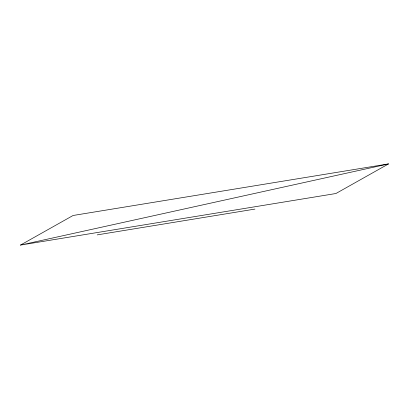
<?xml version="1.0" encoding="UTF-8"?>
<svg xmlns="http://www.w3.org/2000/svg" width="409" height="409" viewBox="0 0 409 409"><rect width="100%" height="100%" fill="white"/><g stroke="black" fill="none" stroke-linecap="round" stroke-linejoin="round"><path stroke-width="0.61" d="M20.45 245.093L73.099 215.482L388.55 163.907L335.901 193.518L20.45 245.093L388.55 163.907M97.219 234.878L254.945 209.091"/></g></svg>
